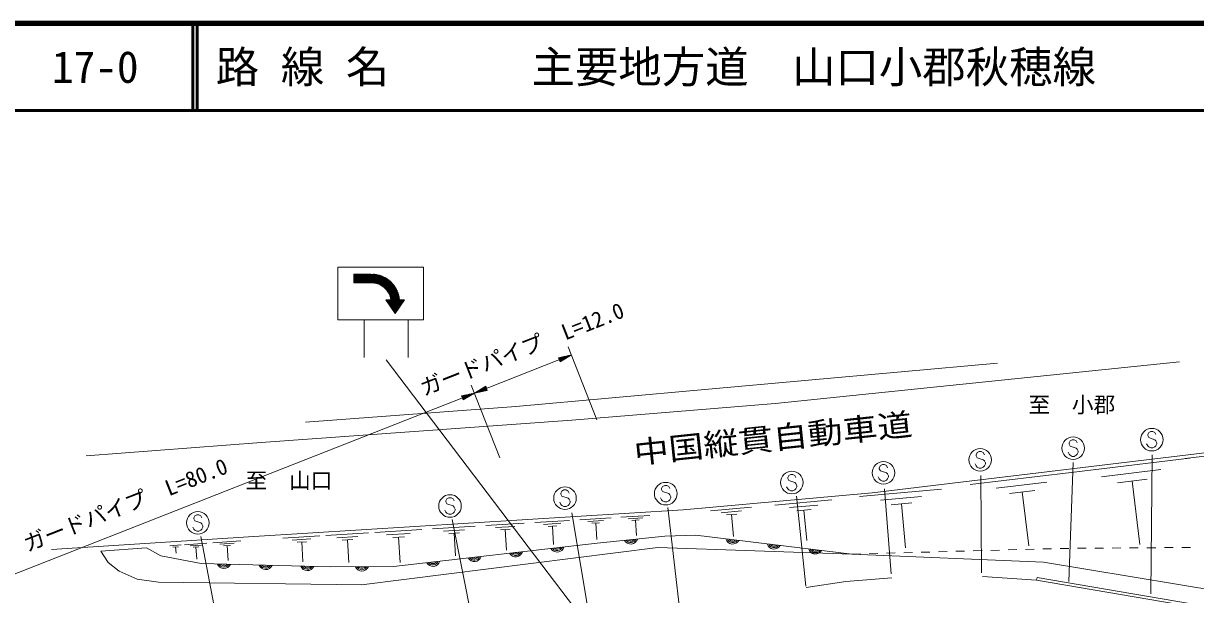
# Model space of a CAD drawing. Units: millimetres, scale not verified. Extents: x 40000 to 680000, y 20000 to 380000.
# Drawn here: x 158238 to 293200, y 314288 to 380000 of the extents above; entities that cross this region are included whole.
import ezdxf
from ezdxf.enums import TextEntityAlignment as Align

# ---------------------------------------------------------------- set-up
doc = ezdxf.new("R2010")
doc.units = ezdxf.units.MM
doc.header["$LTSCALE"] = 1000
for name, color, linetype, lineweight in [('M-BGD', 7, 'Continuous', 13), ('M-STR-HTXT', 7, 'Continuous', 13), ('M-STR-STRC', 7, 'Continuous', 13), ('M-STR-STRD', 7, 'Continuous', 13), ('M-TTL', 2, 'Continuous', 140), ('M-TTL-LINE', 7, 'Continuous', 50)]:
    doc.layers.add(name, color=color, linetype=linetype, lineweight=lineweight)
doc.layers.add('M-TTL-TXT', color=7, linetype='Continuous')
doc.styles.add('ＭＳ ゴシック', font='')
doc.styles.get('ＭＳ ゴシック').set_extended_font_data('MS Gothic')

msp = doc.modelspace()

# ---------------------------------------------------------------- linework, layer by layer
at = {"layer": 'M-BGD'}
for p, q in [((291992, 329926), (308686, 331933)), ((278861, 328348), (292518, 329989)), ((267236, 326951), (278876, 328350)), ((282384, 327848), (289213, 328668)), ((270240, 326524), (276060, 327224)), ((284201, 327142), (287615, 327553)), ((285908, 327348), (286783, 320064)), ((254501, 325556), (263964, 326414)), ((256924, 325140), (261655, 325569)), ((271788, 325923), (274698, 326273)), ((273243, 326098), (273989, 319890)), ((237359, 323911), (242084, 324339)), ((238569, 323703), (240931, 323917)), ((244755, 324581), (251315, 325176)), ((246435, 324293), (249715, 324590)), ((247294, 323930), (248934, 324078)), ((248114, 324004), (248431, 320505)), ((258164, 324616), (260529, 324831)), ((259347, 324724), (259804, 319677)), ((217114, 322569), (221108, 322816)), ((222305, 322890), (225900, 323112)), ((223218, 322706), (225016, 322817)), ((227030, 323182), (230362, 323389)), ((227877, 323012), (229543, 323115)), ((228307, 322815), (229140, 322867)), ((228724, 322841), (228834, 321064)), ((239188, 323442), (240369, 323549)), ((239779, 323495), (240007, 320975)), ((193075, 321081), (197953, 321383)), ((198687, 321428), (204093, 321763)), ((200061, 321152), (202764, 321319)), ((205346, 321840), (210241, 322143)), ((206590, 321590), (209038, 321741)), ((207222, 321301), (208446, 321377)), ((207834, 321339), (207996, 318728)), ((211474, 322220), (215900, 322494)), ((212599, 321993), (214812, 322130)), ((213170, 321732), (214277, 321801)), ((213724, 321767), (213870, 319406)), ((218129, 322364), (220126, 322488)), ((218645, 322129), (219643, 322191)), ((219144, 322160), (219276, 320030)), ((223683, 322494), (224582, 322550)), ((224132, 322522), (224251, 320604)), ((175085, 319899), (176410, 319990)), ((176774, 320015), (179368, 320194)), ((177434, 319887), (178731, 319977)), ((180042, 320241), (183282, 320464)), ((180867, 320081), (182487, 320192)), ((181287, 319893), (182097, 319949)), ((181692, 319921), (181811, 318193)), ((188114, 320774), (192382, 321038)), ((189199, 320556), (191333, 320688)), ((189750, 320304), (190817, 320370)), ((190283, 320337), (190424, 318061)), ((194315, 320831), (196754, 320982)), ((194944, 320544), (196164, 320619)), ((195554, 320582), (195715, 317980)), ((200759, 320833), (202110, 320917)), ((201435, 320875), (201613, 317992)), ((175428, 319745), (176091, 319791)), ((175760, 319768), (175808, 319061)), ((177770, 319737), (178419, 319781)), ((178094, 319759), (178190, 318376)), ((253617, 318936), (254617, 318963)), ((255617, 318990), (256616, 319018)), ((257616, 319045), (258615, 319072)), ((259615, 319100), (260615, 319127)), ((261614, 319154), (262614, 319181)), ((263614, 319209), (264613, 319236)), ((265613, 319263), (266613, 319290)), ((267612, 319318), (268612, 319345)), ((269611, 319372), (270611, 319399)), ((271611, 319427), (272610, 319454)), ((273610, 319481), (274610, 319509)), ((275609, 319536), (276609, 319563)), ((277608, 319590), (277622, 319591)), ((277622, 319591), (278608, 319599)), ((279608, 319607), (280608, 319615)), ((281608, 319624), (282608, 319632)), ((283608, 319640), (284608, 319648)), ((285608, 319657), (286608, 319665)), ((287608, 319673), (288608, 319681)), ((289608, 319690), (290608, 319698)), ((291608, 319706), (292608, 319714))]:
    msp.add_line(p, q, dxfattribs=at)
for points in [[(165442, 330235), (185616, 331787), (221398, 334336), (244809, 336265), (291365, 341076)], [(190715, 334137), (214924, 335933), (270392, 340921)], [(161451, 319461), (184773, 320968), (234212, 324028), (255982, 326001), (313712, 332940)], [(172418, 319645), (174073, 318729), (178684, 317842), (193553, 317473), (200854, 317502), (224294, 320207), (232098, 320990), (235645, 321109), (253617, 318936)], [(253617, 318936), (231270, 319704), (197159, 315418), (173777, 315714), (171324, 316069), (169255, 316985), (168013, 317990), (167156, 319291), (172418, 319645)], [(253617, 318936), (275676, 318023), (306325, 312952)]]:
    msp.add_lwpolyline(points, dxfattribs=at)
for centre, radius, start, end in [((228165, 320910), 812, 208.35195, 343.11222), ((228165, 320910), 650, 214.46773, 336.99643), ((228165, 320910), 488, 225.60042, 325.86374), ((228165, 320910), 325, 259.78971, 291.67445), ((239903, 320909), 812, 195.72693, 330.4872), ((239903, 320909), 650, 201.84272, 324.37141), ((239903, 320909), 488, 212.97541, 313.23873), ((239903, 320909), 325, 247.1647, 279.04944), ((244669, 320332), 812, 195.72693, 330.4872), ((244669, 320332), 650, 201.84272, 324.37141), ((244669, 320332), 488, 212.97541, 313.23873), ((244669, 320332), 325, 247.1647, 279.04944), ((210154, 318890), 812, 209.20181, 343.96208), ((210154, 318890), 650, 215.3176, 337.84629), ((210154, 318890), 488, 226.45029, 326.7136), ((210154, 318890), 325, 260.63958, 292.52431), ((214922, 319440), 812, 209.20181, 343.96208), ((214922, 319440), 650, 215.3176, 337.84629), ((214922, 319440), 488, 226.45029, 326.7136), ((214922, 319440), 325, 260.63958, 292.52431), ((219691, 319990), 812, 209.20181, 343.96208), ((219691, 319990), 650, 215.3176, 337.84629), ((219691, 319990), 488, 226.45029, 326.7136), ((219691, 319990), 325, 260.63958, 292.52431), ((249434, 319756), 812, 195.72693, 330.4872), ((249434, 319756), 650, 201.84272, 324.37141), ((249434, 319756), 488, 212.97541, 313.23873), ((249434, 319756), 325, 247.1647, 279.04944), ((181328, 318089), 812, 201.19631, 335.95658), ((181328, 318089), 650, 207.3121, 329.84079), ((181328, 318089), 488, 218.44478, 318.7081), ((181328, 318089), 325, 252.63407, 284.51881), ((186126, 317970), 812, 201.19631, 335.95658), ((186126, 317970), 650, 207.3121, 329.84079), ((186126, 317970), 488, 218.44478, 318.7081), ((186126, 317970), 325, 252.63407, 284.51881), ((190925, 317851), 812, 201.19631, 335.95658), ((190925, 317851), 650, 207.3121, 329.84079), ((190925, 317851), 488, 218.44478, 318.7081), ((190925, 317851), 325, 252.63407, 284.51881), ((197202, 317800), 812, 202.85183, 337.6121), ((197202, 317800), 650, 208.96762, 331.49631), ((197202, 317800), 488, 220.10031, 320.36362), ((197202, 317800), 325, 254.2896, 286.17433), ((205386, 318340), 812, 209.20181, 343.96208), ((205386, 318340), 650, 215.3176, 337.84629), ((205386, 318340), 488, 226.45029, 326.7136), ((205386, 318340), 325, 260.63958, 292.52431)]:
    msp.add_arc(centre, radius, start, end, dxfattribs=at)
at = {"layer": 'M-STR-HTXT'}
for p, q in [((210165, 337466), (221329, 341853)), ((210165, 337466), (221329, 341853)), ((221329, 341853), (219842, 341537)), ((219842, 341537), (220025, 341072)), ((220139, 341600), (219860, 341491)), ((219878, 341444), (220437, 341663)), ((220734, 341727), (219897, 341398)), ((219915, 341351), (221032, 341790)), ((221329, 341853), (219933, 341304)), ((219952, 341258), (221068, 341697)), ((220808, 341540), (219970, 341211)), ((221329, 341853), (220025, 341072)), ((224255, 334407), (220964, 342784)), ((219988, 341165), (220547, 341384)), ((220286, 341228), (220006, 341118)), ((134737, 307832), (210165, 337467)), ((210165, 337466), (208677, 337151)), ((210165, 337466), (208768, 336918)), ((210165, 337466), (208860, 336685)), ((213090, 330020), (209799, 338397)), ((210165, 337466), (211469, 338248)), ((210165, 337466), (211561, 338015)), ((210165, 337466), (211652, 337782)), ((211542, 338061), (210425, 337623)), ((211579, 337968), (210462, 337530)), ((210686, 337779), (211524, 338108)), ((210760, 337593), (211597, 337922)), ((211506, 338155), (210947, 337935)), ((211615, 337875), (211057, 337656)), ((211208, 338091), (211487, 338201)), ((211355, 337719), (211634, 337829)), ((211652, 337782), (211469, 338248)), ((208677, 337151), (208860, 336685)), ((208974, 337214), (208695, 337104)), ((208714, 337058), (209272, 337277)), ((209569, 337340), (208732, 337011)), ((208750, 336964), (209867, 337403)), ((208787, 336871), (209904, 337310)), ((209643, 337154), (208805, 336825)), ((208823, 336778), (209382, 336998)), ((209121, 336841), (208842, 336732))]:
    msp.add_line(p, q, dxfattribs=at)
at = {"layer": 'M-STR-STRC'}
for p, q in [((194447, 345916), (194447, 351973)), ((194447, 351973), (204292, 351973)), ((197257, 351160), (196267, 350169)), ((196974, 351160), (196268, 350454)), ((197116, 351160), (196268, 350312)), ((196833, 351160), (196269, 350596)), ((196691, 351160), (196270, 350738)), ((196550, 351160), (196271, 350881)), ((196408, 351160), (196272, 351023)), ((197133, 350158), (196272, 351019)), ((197274, 350158), (196273, 351160)), ((197398, 351160), (196397, 350158)), ((197416, 350158), (196414, 351160)), ((197540, 351160), (196539, 350158)), ((197557, 350158), (196556, 351160)), ((197681, 351160), (196680, 350158)), ((197699, 350158), (196697, 351160)), ((197823, 351160), (196821, 350158)), ((197840, 350158), (196839, 351160)), ((197964, 351160), (196963, 350158)), ((197981, 350158), (196980, 351160)), ((198106, 351160), (197104, 350158)), ((198123, 350158), (197122, 351160)), ((198240, 351153), (197246, 350158)), ((198240, 350183), (197263, 351160)), ((198240, 351011), (197387, 350158)), ((198240, 350324), (197404, 351160)), ((198240, 350465), (197546, 351160)), ((198240, 350607), (197687, 351160)), ((198240, 350748), (197829, 351160)), ((198240, 350890), (197970, 351160)), ((198240, 351031), (198112, 351160)), ((198240, 350158), (198240, 351159)), ((198240, 351128), (198271, 351159)), ((198240, 350986), (198412, 351158)), ((198240, 350845), (198547, 351152)), ((198240, 350704), (198676, 351140)), ((198240, 351125), (199617, 349747)), ((198240, 350562), (198802, 351124)), ((198240, 350421), (198923, 351103)), ((198240, 350279), (199040, 351079)), ((198240, 350983), (199277, 349946)), ((198261, 350159), (199153, 351051)), ((198346, 351160), (201794, 347712)), ((198402, 350158), (199263, 351020)), ((198492, 351155), (201852, 347796)), ((198534, 350150), (199370, 350985)), ((198645, 351143), (201547, 348241)), ((198660, 350134), (199474, 350948)), ((198780, 350112), (199575, 350907)), ((198807, 351123), (201527, 348403)), ((198979, 351092), (201496, 348576)), ((199165, 351048), (201452, 348761)), ((199368, 350986), (201390, 348965)), ((204292, 345916), (204292, 351973)), ((196284, 350158), (196267, 350176)), ((196567, 350158), (196268, 350457)), ((196426, 350158), (196268, 350316)), ((196708, 350158), (196269, 350597)), ((196850, 350158), (196270, 350738)), ((196991, 350158), (196271, 350879)), ((198240, 350870), (197529, 350158)), ((198240, 350728), (197670, 350158)), ((198240, 350587), (197811, 350158)), ((198240, 350445), (197953, 350158)), ((198240, 350304), (198094, 350158)), ((198240, 350163), (198236, 350158)), ((198240, 350842), (199040, 350041)), ((198240, 350700), (198842, 350098)), ((198240, 350559), (198666, 350133)), ((198240, 350417), (198505, 350152)), ((198240, 350276), (198356, 350159)), ((198894, 350085), (199673, 350864)), ((199004, 350053), (199769, 350818)), ((199109, 350017), (199862, 350770)), ((199210, 349976), (199953, 350719)), ((199306, 349932), (200041, 350666)), ((199400, 349883), (200127, 350610)), ((199489, 349832), (200210, 350553)), ((199575, 349776), (200291, 350492)), ((199598, 350898), (201301, 349194)), ((199658, 349718), (200370, 350430)), ((199738, 349656), (200447, 350365)), ((199814, 349591), (200522, 350298)), ((199873, 350764), (201168, 349469)), ((199887, 349522), (200594, 350229)), ((199957, 349451), (200664, 350158)), ((200024, 349376), (200732, 350085)), ((200088, 349299), (200798, 350009)), ((200148, 349218), (200862, 349932)), ((200205, 349133), (200923, 349852)), ((200259, 349046), (200983, 349769)), ((200270, 350508), (200912, 349867)), ((200309, 348955), (201039, 349685)), ((200356, 348860), (201094, 349598)), ((201048, 346639), (199962, 348202)), ((200545, 348202), (199962, 348202)), ((199970, 348191), (199981, 348202)), ((200028, 348108), (200123, 348202)), ((200031, 348202), (201272, 346961)), ((200086, 348024), (200264, 348202)), ((200144, 347941), (200406, 348202)), ((200151, 349214), (201736, 347629)), ((200172, 348202), (201330, 347044)), ((200202, 347857), (201369, 349024)), ((200260, 347774), (201405, 348919)), ((200314, 348202), (201388, 347128)), ((200318, 347690), (201438, 348811)), ((200349, 348874), (201678, 347545)), ((200376, 347607), (201468, 348699)), ((200399, 348761), (201146, 349509)), ((200434, 347523), (201494, 348584)), ((200438, 348659), (201196, 349417)), ((200445, 348637), (201620, 347462)), ((200455, 348202), (201446, 347211)), ((200472, 348552), (201243, 349323)), ((200492, 347440), (201517, 348465)), ((200502, 348440), (201288, 349226)), ((200502, 348438), (201562, 347378)), ((200527, 348323), (201330, 349126)), ((200537, 348262), (201504, 347295)), ((200550, 347357), (201536, 348342)), ((200608, 347273), (201550, 348215)), ((200666, 347190), (201678, 348202)), ((200724, 347106), (201820, 348202)), ((200782, 347023), (201961, 348202)), ((200840, 346939), (202103, 348202)), ((202134, 348202), (201048, 346639)), ((202134, 348202), (201551, 348202)), ((201586, 348202), (201910, 347879)), ((201728, 348202), (201968, 347962)), ((201869, 348202), (202026, 348046)), ((202011, 348202), (202084, 348129)), ((200128, 347964), (201214, 346878)), ((200450, 347501), (201156, 346794)), ((200771, 347038), (201098, 346711)), ((200897, 346856), (201885, 347843)), ((200955, 346772), (201563, 347380)), ((201013, 346689), (201242, 346917)), ((194447, 345916), (204292, 345916)), ((197487, 345916), (197487, 341560)), ((202552, 345916), (202552, 341560)), ((222552, 311646), (200019, 341301)), ((278988, 332082), (278752, 331963)), ((279225, 332082), (278988, 332082)), ((279461, 331963), (279225, 332082)), ((287805, 332936), (287687, 332700)), ((287687, 332700), (287687, 332581)), ((287687, 332581), (287805, 332345)), ((288042, 333054), (287805, 332936)), ((287805, 332345), (288514, 332109)), ((288278, 333054), (288042, 333054)), ((288514, 332936), (288278, 333054)), ((288633, 332700), (288514, 332936)), ((288514, 332109), (288633, 331991)), ((268289, 330735), (268052, 330617)), ((268525, 330735), (268289, 330735)), ((268761, 330617), (268525, 330735)), ((278634, 330427), (278515, 330663)), ((278752, 331963), (278634, 331727)), ((278634, 331727), (278634, 331609)), ((278634, 331609), (278752, 331372)), ((278752, 331372), (279461, 331136)), ((279579, 331727), (279461, 331963)), ((279461, 331136), (279579, 331018)), ((279579, 331018), (279697, 330782)), ((279697, 330663), (279579, 330427)), ((279697, 330782), (279697, 330663)), ((287687, 331400), (287569, 331636)), ((287805, 331281), (287687, 331400)), ((288042, 331163), (287805, 331281)), ((288278, 331163), (288042, 331163)), ((288514, 331281), (288278, 331163)), ((288633, 331400), (288514, 331281)), ((288633, 331991), (288751, 331754)), ((288751, 331636), (288633, 331400)), ((288751, 331754), (288751, 331636)), ((267934, 329080), (267816, 329317)), ((268052, 330617), (267934, 330380)), ((267934, 330380), (267934, 330262)), ((267934, 330262), (268052, 330026)), ((268052, 330026), (268761, 329789)), ((268880, 330380), (268761, 330617)), ((268761, 329789), (268880, 329671)), ((268880, 329671), (268998, 329435)), ((268998, 329317), (268880, 329080)), ((268998, 329435), (268998, 329317)), ((279097, 329486), (278618, 315800)), ((278752, 330309), (278634, 330427)), ((278988, 330191), (278752, 330309)), ((279225, 330191), (278988, 330191)), ((279461, 330309), (279225, 330191)), ((279579, 330427), (279461, 330309)), ((288189, 330347), (288045, 314364)), ((246354, 327998), (246236, 327761)), ((246590, 328116), (246354, 327998)), ((246827, 328116), (246590, 328116)), ((247063, 327998), (246827, 328116)), ((247181, 327761), (247063, 327998)), ((256904, 329120), (256786, 328884)), ((256786, 328884), (256786, 328766)), ((256786, 328766), (256904, 328529)), ((257140, 329238), (256904, 329120)), ((256904, 328529), (257613, 328293)), ((257376, 329238), (257140, 329238)), ((257613, 329120), (257376, 329238)), ((257731, 328884), (257613, 329120)), ((257613, 328293), (257731, 328175)), ((257731, 328175), (257849, 327938)), ((268052, 328962), (267934, 329080)), ((268289, 328844), (268052, 328962)), ((268525, 328844), (268289, 328844)), ((268473, 328003), (268569, 316805)), ((268761, 328962), (268525, 328844)), ((268880, 329080), (268761, 328962)), ((231838, 326726), (231720, 326489)), ((232075, 326844), (231838, 326726)), ((232311, 326844), (232075, 326844)), ((232547, 326726), (232311, 326844)), ((232666, 326489), (232547, 326726)), ((246236, 326461), (246117, 326698)), ((246236, 327761), (246236, 327643)), ((246236, 327643), (246354, 327407)), ((246354, 327407), (247063, 327170)), ((247063, 327170), (247181, 327052)), ((247181, 327052), (247299, 326816)), ((247299, 326698), (247181, 326461)), ((247299, 326816), (247299, 326698)), ((256786, 327584), (256667, 327820)), ((256904, 327466), (256786, 327584)), ((257140, 327347), (256904, 327466)), ((257376, 327347), (257140, 327347)), ((257613, 327466), (257376, 327347)), ((257731, 327584), (257613, 327466)), ((257849, 327820), (257731, 327584)), ((257849, 327938), (257849, 327820)), ((206997, 325304), (206879, 325068)), ((207234, 325422), (206997, 325304)), ((207470, 325422), (207234, 325422)), ((207706, 325304), (207470, 325422)), ((207825, 325068), (207706, 325304)), ((220241, 326202), (220123, 325966)), ((220123, 325966), (220123, 325847)), ((220123, 325847), (220241, 325611)), ((220477, 326320), (220241, 326202)), ((220241, 325611), (220950, 325375)), ((220714, 326320), (220477, 326320)), ((220950, 326202), (220714, 326320)), ((221068, 325966), (220950, 326202)), ((220950, 325375), (221068, 325257)), ((231720, 325189), (231602, 325426)), ((231720, 326489), (231720, 326371)), ((231720, 326371), (231838, 326135)), ((231838, 326135), (232547, 325899)), ((232547, 325899), (232666, 325780)), ((232666, 325780), (232784, 325544)), ((232784, 325426), (232666, 325189)), ((232784, 325544), (232784, 325426)), ((246354, 326343), (246236, 326461)), ((246590, 326225), (246354, 326343)), ((246827, 326225), (246590, 326225)), ((247063, 326343), (246827, 326225)), ((247181, 326461), (247063, 326343)), ((248335, 315254), (247234, 325590)), ((257371, 326447), (258137, 316685)), ((206879, 323768), (206761, 324004)), ((206879, 325068), (206879, 324950)), ((206879, 324950), (206997, 324713)), ((206997, 324713), (207706, 324477)), ((207706, 324477), (207825, 324359)), ((207825, 324359), (207943, 324122)), ((207943, 324004), (207825, 323768)), ((207943, 324122), (207943, 324004)), ((220123, 324666), (220004, 324902)), ((220241, 324547), (220123, 324666)), ((220477, 324429), (220241, 324547)), ((220714, 324429), (220477, 324429)), ((220950, 324547), (220714, 324429)), ((221068, 324666), (220950, 324547)), ((221068, 325257), (221186, 325020)), ((221186, 324902), (221068, 324666)), ((221186, 325020), (221186, 324902)), ((231838, 325071), (231720, 325189)), ((232075, 324953), (231838, 325071)), ((232311, 324953), (232075, 324953)), ((232547, 325071), (232311, 324953)), ((233883, 311712), (232447, 324298)), ((232666, 325189), (232547, 325071)), ((177966, 323359), (177848, 323122)), ((177848, 323122), (177848, 323004)), ((177848, 323004), (177966, 322768)), ((178203, 323477), (177966, 323359)), ((177966, 322768), (178675, 322532)), ((178439, 323477), (178203, 323477)), ((178675, 323359), (178439, 323477)), ((178793, 323122), (178675, 323359)), ((206997, 323650), (206879, 323768)), ((207234, 323531), (206997, 323650)), ((207470, 323531), (207234, 323531)), ((207706, 323650), (207470, 323531)), ((211463, 303673), (207587, 322910)), ((207825, 323768), (207706, 323650)), ((223929, 308410), (221393, 323676)), ((177848, 321822), (177730, 322059)), ((177966, 321704), (177848, 321822)), ((178203, 321586), (177966, 321704)), ((178439, 321586), (178203, 321586)), ((178675, 321704), (178439, 321586)), ((178675, 322532), (178793, 322413)), ((178793, 321822), (178675, 321704)), ((178793, 322413), (178912, 322177)), ((178912, 322059), (178793, 321822)), ((178912, 322177), (178912, 322059)), ((184043, 292762), (178660, 320972))]:
    msp.add_line(p, q, dxfattribs=at)
msp.add_lwpolyline([(196267, 350158), (196273, 351160), (196276, 351160), (198240, 351160), (198240, 350158)], close=True, dxfattribs=at)
for centre in [(288160, 332109), (279106, 331136), (268407, 329789), (257258, 328293), (246708, 327170), (220595, 325375), (232193, 325899), (207352, 324477), (178321, 322532)]:
    msp.add_circle(centre, 1300, dxfattribs=at)
for radius, start, end in [(3242, 5.04416, 91.43524), (2242, 7.30386, 92.0755)]:
    msp.add_arc((198321, 347917), radius, start, end, dxfattribs=at)
at = {"layer": 'M-STR-STRD'}
for p in [(268674, 316361), (274952, 316243)]:
    msp.add_line(p, (274902, 315948), dxfattribs=at)
for points in [[(248370, 315084), (252929, 315806), (258237, 316227)], [(274902, 315948), (349569, 303227), (354095, 302592), (357983, 302224), (361465, 302079), (363711, 302158), (365577, 302565), (367863, 303662), (370293, 305541)], [(274952, 316243), (349615, 303524), (354130, 302890), (358004, 302523), (361466, 302379), (363674, 302457), (365479, 302851), (367704, 303919), (370110, 305778)]]:
    msp.add_lwpolyline(points, dxfattribs=at)
at = {"layer": 'M-TTL'}
msp.add_line((680000, 380000), (40000, 380000), dxfattribs=at)
at = {"layer": 'M-TTL-LINE'}
for p, q in [((177750, 380000), (177750, 370000)), ((178250, 380000), (178250, 370000)), ((40000, 370000), (680000, 370000))]:
    msp.add_line(p, q, dxfattribs=at)

# ---------------------------------------------------------------- texts
at = {"layer": 'M-BGD', "style": 'ＭＳ ゴシック'}
for s, p in [('至\u3000小郡', (278957, 334663)), ('至\u3000山口', (188815, 325946))]:
    msp.add_text(s, height=1833, dxfattribs=at).set_placement(p, align=Align.BOTTOM_CENTER)
at = {"layer": 'M-BGD', "style": 'ＭＳ ゴシック', "width": 1.15}
msp.add_text('中国縦貫自動車道', height=2566, rotation=5.985, dxfattribs=at).set_placement((244758, 330229), align=Align.BOTTOM_CENTER)
at = {"layer": 'M-STR-HTXT', "style": 'ＭＳ ゴシック'}
for s, p in [('ガードパイプ\u3000L=12.0', (216170, 341177)), ('ガードパイプ\u3000L=80.0', (170525, 323244))]:
    msp.add_text(s, height=1833, rotation=21.449, dxfattribs=at).set_placement(p, align=Align.BOTTOM_CENTER)
at = {"layer": 'M-TTL-TXT', "style": 'ＭＳ ゴシック'}
for s, p in [('17-0', (161521, 375000)), ('路 線 名', (180380, 375000)), ('主要地方道\u3000山口小郡秋穂線', (216734, 375000))]:
    msp.add_text(s, height=3666, dxfattribs=at).set_placement(p, align=Align.MIDDLE_LEFT)

doc.saveas('drawing.dxf')
